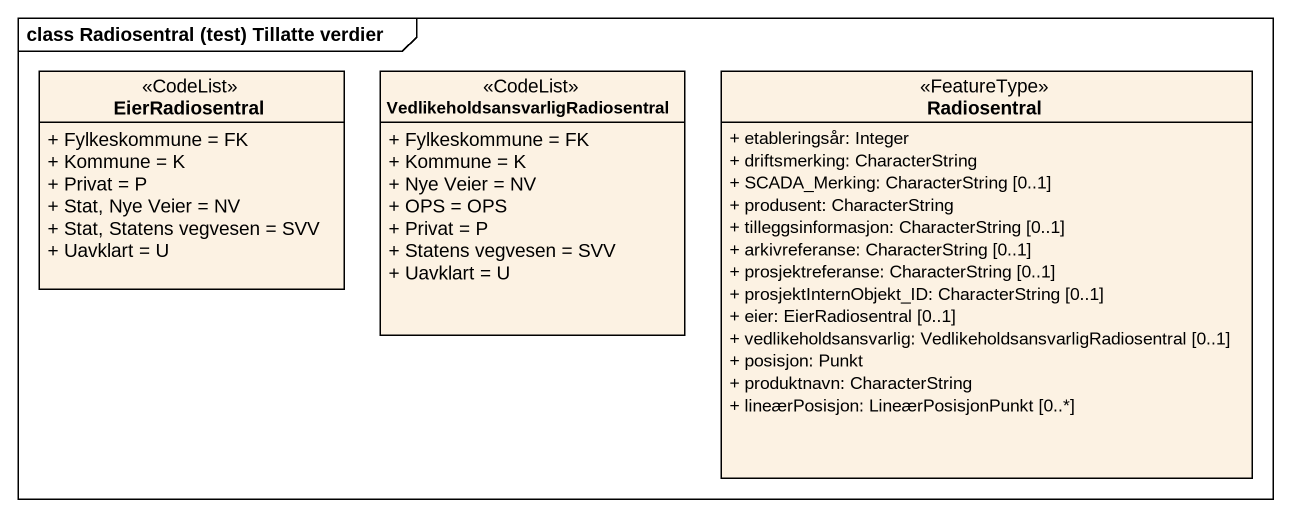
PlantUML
@startuml
mainframe class Radiosentral (test) Tillatte verdier
hide circle
hide empty members
skinparam classAttributeIconSize 0
class EierRadiosentral <<CodeList>> {
  + Fylkeskommune = FK
  + Kommune = K
  + Privat = P
  + Stat, Nye Veier = NV
  + Stat, Statens vegvesen = SVV
  + Uavklart = U
}
class "VedlikeholdsansvarligRadiosentral" as VedlikeholdsansvarligRadiose <<CodeList>> {
  + Fylkeskommune = FK
  + Kommune = K
  + Nye Veier = NV
  + OPS = OPS
  + Privat = P
  + Statens vegvesen = SVV
  + Uavklart = U
}
class Radiosentral <<FeatureType>> {
  + etableringsår: Integer
  + driftsmerking: CharacterString
  + SCADA_Merking: CharacterString [0..1]
  + produsent: CharacterString
  + tilleggsinformasjon: CharacterString [0..1]
  + arkivreferanse: CharacterString [0..1]
  + prosjektreferanse: CharacterString [0..1]
  + prosjektInternObjekt_ID: CharacterString [0..1]
  + eier: EierRadiosentral [0..1]
  + vedlikeholdsansvarlig: VedlikeholdsansvarligRadiosentral [0..1]
  + posisjon: Punkt
  + produktnavn: CharacterString
  + lineærPosisjon: LineærPosisjonPunkt [0..*]
}
@enduml
